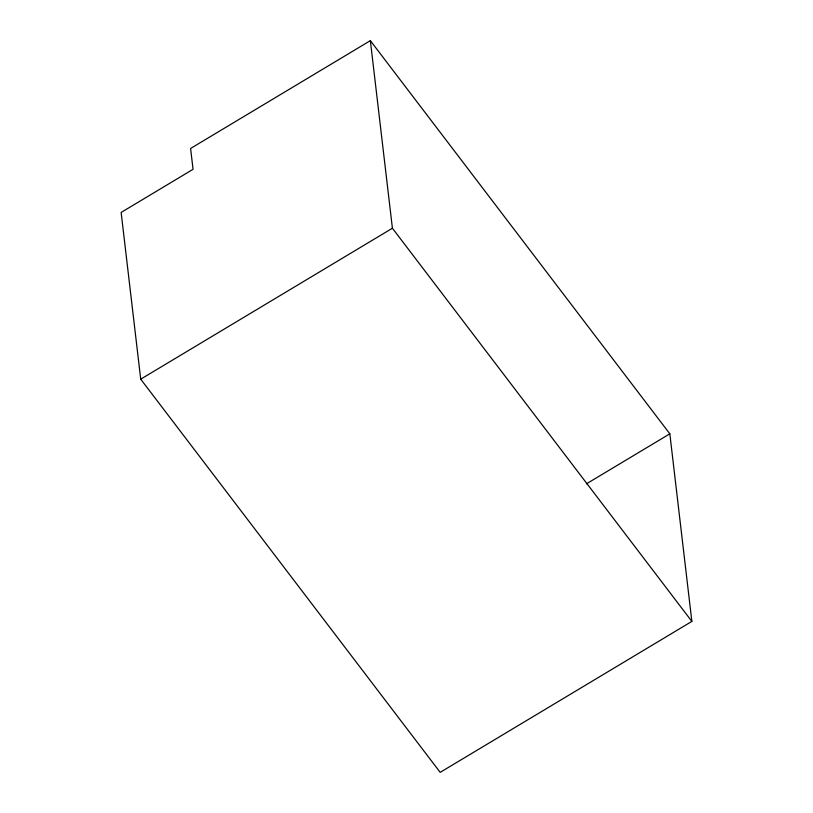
<?xml version="1.0" encoding="UTF-8"?>
<svg xmlns="http://www.w3.org/2000/svg" width="813" height="813" viewBox="0 0 813 813"><rect width="100%" height="100%" fill="white"/><g stroke="black" fill="none" stroke-linecap="round" stroke-linejoin="round"><path stroke-width="1.22" d="M370.362 40.65L190.598 148.474L193.047 169.307L121.137 212.437L140.72 379.173L440.189 772.35L691.863 621.406L669.831 433.827L370.362 40.65L392.405 228.229L691.863 621.406M140.72 379.173L392.405 228.229M586.437 483.837L669.831 433.827"/></g></svg>
